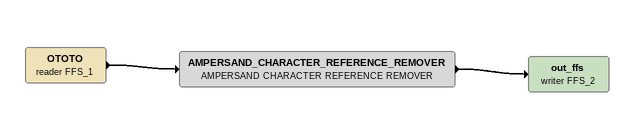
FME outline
OTOTO (reader FFS_1)
    -> AMPERSAND_CHARACTER_REFERENCE_REMOVER
AMPERSAND_CHARACTER_REFERENCE_REMOVER: AMPERSAND CHARACTER REFERENCE REMOVER
    -> out_ffs (writer FFS_2)
out_ffs (writer FFS_2)
